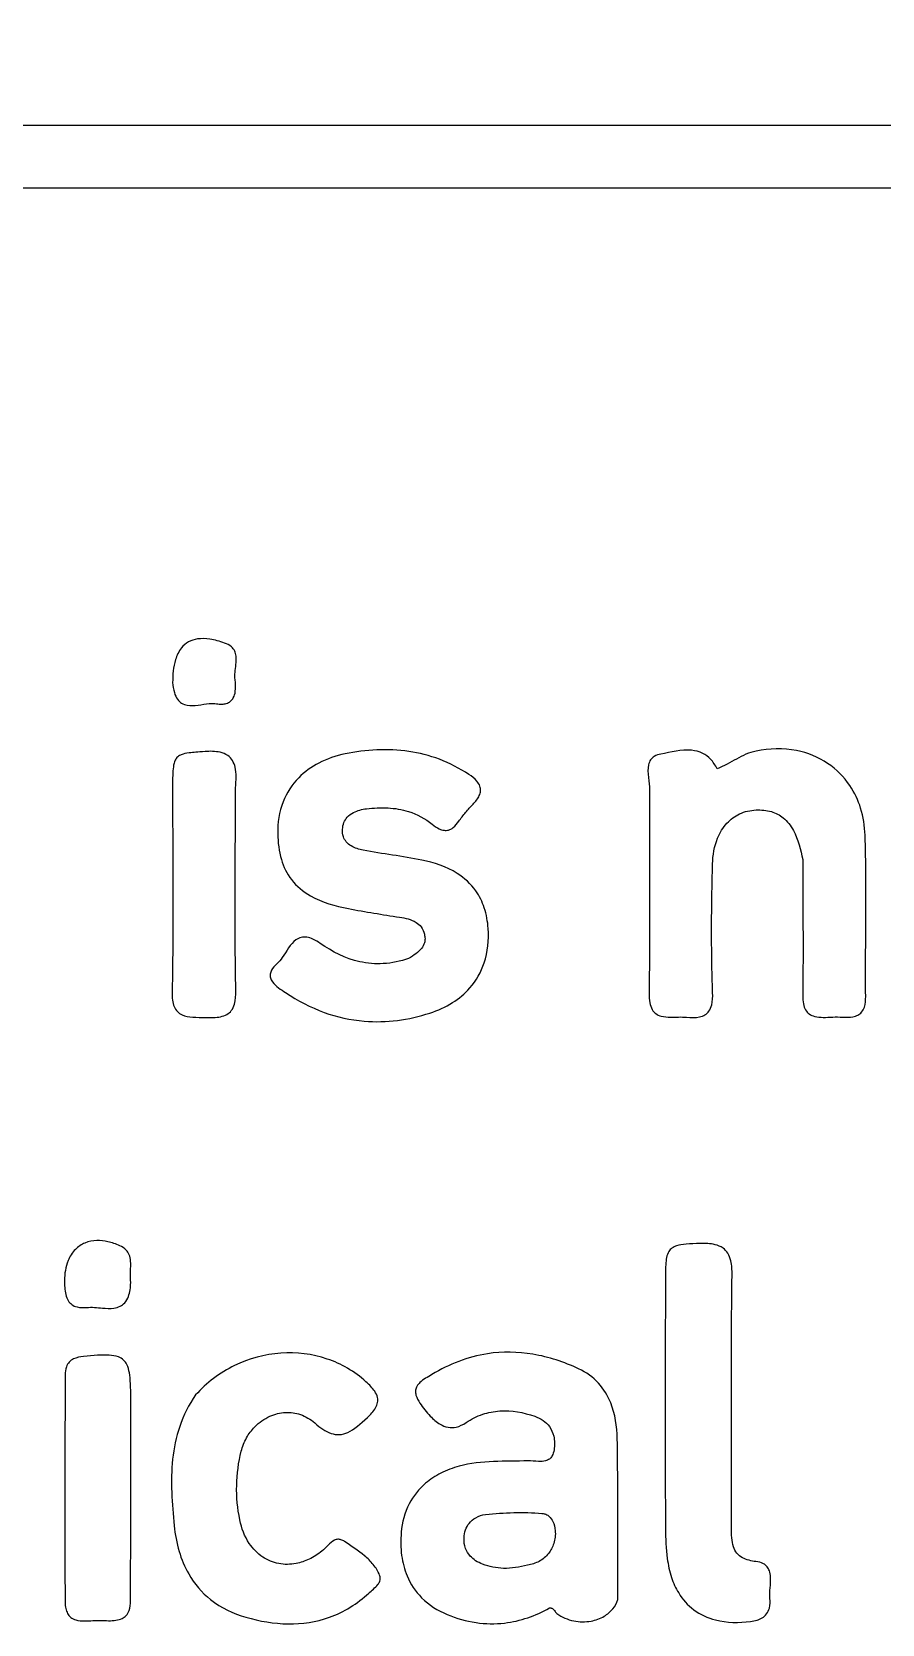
# Model space of a CAD drawing. Header units: millimetres. Extents: x 2.6 to 86.5, y 0.9 to 53.3.
# Drawn here: x 15.47 to 18.87, y 37.58 to 43.96 of the extents above; entities that cross this region are included whole.
import ezdxf

# ---------------------------------------------------------------- set-up
doc = ezdxf.new("R2010")
doc.units = ezdxf.units.MM
doc.layers.get('0').update_dxf_attribs({"linetype": 'CONTINUOUS'})

msp = doc.modelspace()

# ---------------------------------------------------------------- linework, layer by layer
msp.add_lwpolyline([(4.72, 43.3378), (25.0258, 43.3378, 7.872983), (25.0258, 43.5878), (4.72, 43.5878, 1)], format="xyb", close=True)
for points, knots in [([(16.238, 41.5117), (16.219, 41.5185), (16.1989, 41.5241), (16.1628, 41.5296), (16.146, 41.5304), (16.1171, 41.5262), (16.1049, 41.5225), (16.0824, 41.5102), (16.0728, 41.5019), (16.0539, 41.4782), (16.0464, 41.4619), (16.0324, 41.4162), (16.0297, 41.3833), (16.0296, 41.3531)], [-0.0328991, -0.0328991, -0.0328991, -0.0328991, -0.02687939, -0.02687939, -0.02197642, -0.02197642, -0.01814796, -0.01814796, -0.01430107, -0.01430107, -0.00905943, -0.00905943, 0, 0, 0, 0]), ([(16.2802, 41.3647), (16.2775, 41.3835), (16.2815, 41.4048), (16.2848, 41.4364), (16.2856, 41.4484), (16.2833, 41.4664), (16.2815, 41.4732), (16.2752, 41.4861), (16.2708, 41.4917), (16.2575, 41.5034), (16.2478, 41.5082), (16.238, 41.5117)], [-0.01714832, -0.01714832, -0.01714832, -0.01714832, -0.01073694, -0.01073694, -0.00741115, -0.00741115, -0.00530721, -0.00530721, -0.00313138, -0.00313138, 0, 0, 0, 0]), ([(16.0296, 41.3531), (16.0307, 41.3397), (16.0328, 41.3257), (16.0396, 41.3034), (16.0437, 41.294), (16.054, 41.2798), (16.0593, 41.2746), (16.0727, 41.2664), (16.0803, 41.2638), (16.1152, 41.2578), (16.1474, 41.2663), (16.1859, 41.2696), (16.1964, 41.2699), (16.2061, 41.2683)], [-0.0244152, -0.0244152, -0.0244152, -0.0244152, -0.02006295, -0.02006295, -0.01685844, -0.01685844, -0.01439273, -0.01439273, -0.01177698, -0.01177698, -0.00294334, -0.00294334, 0, 0, 0, 0]), ([(16.2061, 41.2683), (16.2131, 41.2671), (16.2204, 41.2664), (16.2333, 41.2668), (16.2392, 41.2676), (16.2507, 41.2711), (16.2562, 41.2738), (16.2659, 41.2817), (16.2699, 41.2866), (16.2772, 41.2999), (16.2797, 41.3087), (16.2833, 41.3327), (16.2824, 41.3494), (16.2802, 41.3647)], [-0.01496733, -0.01496733, -0.01496733, -0.01496733, -0.01282717, -0.01282717, -0.01106879, -0.01106879, -0.00921491, -0.00921491, -0.00729846, -0.00729846, -0.0046428, -0.0046428, 0, 0, 0, 0]), ([(16.1602, 41.0767), (16.1284, 41.0745), (16.1131, 41.0735), (16.084, 41.0696), (16.0733, 41.0674), (16.0592, 41.0617), (16.0543, 41.059), (16.0457, 41.0515), (16.0424, 41.047), (16.0361, 41.0343), (16.0339, 41.0252), (16.0298, 40.9955), (16.0295, 40.9686), (16.0294, 40.9383)], [-0.03516092, -0.03516092, -0.03516092, -0.03516092, -0.02662823, -0.02662823, -0.02091241, -0.02091241, -0.01754431, -0.01754431, -0.01411583, -0.01411583, -0.00909694, -0.00909694, 0, 0, 0, 0]), ([(16.2816, 40.9309), (16.2852, 40.9613), (16.286, 40.9898), (16.2781, 41.023), (16.2746, 41.0324), (16.2644, 41.0485), (16.2583, 41.055), (16.2414, 41.0668), (16.2307, 41.0709), (16.2007, 41.0779), (16.1794, 41.0781), (16.1602, 41.0767)], [-0.02201781, -0.02201781, -0.02201781, -0.02201781, -0.01483699, -0.01483699, -0.01187392, -0.01187392, -0.00916983, -0.00916983, -0.00577184, -0.00577184, 0, 0, 0, 0]), ([(16.7212, 41.0671), (16.6846, 41.0596), (16.6489, 41.0478), (16.586, 41.0151), (16.5587, 40.9955), (16.5082, 40.9438), (16.4873, 40.9114), (16.4569, 40.8344), (16.4502, 40.7907), (16.451, 40.7465)], [-0.04619763, -0.04619763, -0.04619763, -0.04619763, -0.03499869, -0.03499869, -0.02489563, -0.02489563, -0.01325062, -0.01325062, 0, 0, 0, 0]), ([(17.2176, 40.9847), (17.1804, 41.0092), (17.1411, 41.0296), (17.0597, 41.0605), (17.0187, 41.071), (16.8915, 41.0898), (16.8054, 41.0843), (16.7212, 41.0671)], [-0.0519198, -0.0519198, -0.0519198, -0.0519198, -0.03856395, -0.03856395, -0.02580144, -0.02580144, 0, 0, 0, 0]), ([(17.9877, 41.0665), (17.9781, 41.0648), (17.9686, 41.0618), (17.9548, 41.053), (17.9501, 41.0486), (17.9423, 41.0374), (17.9396, 41.0308), (17.9344, 41.0081), (17.9357, 40.9899), (17.9397, 40.9548), (17.9424, 40.9377), (17.9422, 40.923)], [-0.01564364, -0.01564364, -0.01564364, -0.01564364, -0.01288692, -0.01288692, -0.01102204, -0.01102204, -0.00899646, -0.00899646, -0.00441898, -0.00441898, 0, 0, 0, 0]), ([(18.2127, 41.0077), (18.2057, 41.0216), (18.1971, 41.0349), (18.1774, 41.0557), (18.1671, 41.0634), (18.1411, 41.0764), (18.1259, 41.0802), (18.0701, 41.085), (18.0265, 41.0736), (17.9877, 41.0665)], [-0.02503622, -0.02503622, -0.02503622, -0.02503622, -0.02042019, -0.02042019, -0.01655224, -0.01655224, -0.0118321, -0.0118321, 0, 0, 0, 0]), ([(18.3689, 41.0783), (18.3407, 41.0726), (18.316, 41.0606), (18.2659, 41.0334), (18.2402, 41.0182), (18.2127, 41.0077)], [-0.01811378, -0.01811378, -0.01811378, -0.01811378, -0.00883562, -0.00883562, 0, 0, 0, 0]), ([(18.8064, 40.7409), (18.8051, 40.7776), (18.7994, 40.814), (18.7785, 40.8812), (18.7643, 40.9117), (18.7218, 40.9753), (18.6917, 41.0055), (18.6185, 41.0545), (18.5762, 41.0714), (18.4779, 41.0908), (18.4227, 41.0893), (18.3689, 41.0783)], [-0.06426038, -0.06426038, -0.06426038, -0.06426038, -0.05322009, -0.05322009, -0.04306093, -0.04306093, -0.03018074, -0.03018074, -0.01648166, -0.01648166, 0, 0, 0, 0]), ([(16.0294, 40.9383), (16.0293, 40.8008), (16.0304, 40.6632), (16.031, 40.3881), (16.0306, 40.2506), (16.0276, 40.1131)], [-0.08253111, -0.08253111, -0.08253111, -0.08253111, -0.04126017, -0.04126017, 0, 0, 0, 0]), ([(17.2344, 40.8656), (17.2441, 40.8755), (17.2538, 40.8875), (17.2621, 40.9063), (17.2639, 40.9126), (17.2647, 40.9253), (17.2639, 40.9313), (17.2593, 40.9447), (17.2548, 40.9515), (17.2408, 40.968), (17.2289, 40.9772), (17.2176, 40.9847)], [-0.01434715, -0.01434715, -0.01434715, -0.01434715, -0.0102037, -0.0102037, -0.00826463, -0.00826463, -0.00643478, -0.00643478, -0.00405951, -0.00405951, 0, 0, 0, 0]), ([(16.2832, 40.1158), (16.2804, 40.2505), (16.28, 40.3853), (16.2806, 40.6551), (16.2816, 40.7921), (16.2816, 40.9309)], [-0.08298911, -0.08298911, -0.08298911, -0.08298911, -0.04165754, -0.04165754, 0, 0, 0, 0]), ([(17.9422, 40.923), (17.9407, 40.7871), (17.9413, 40.6512), (17.9419, 40.3795), (17.9421, 40.2436), (17.94, 40.1077)], [-0.08154764, -0.08154764, -0.08154764, -0.08154764, -0.04076206, -0.04076206, 0, 0, 0, 0]), ([(16.7109, 40.7644), (16.7115, 40.7738), (16.7133, 40.783), (16.7198, 40.7994), (16.7241, 40.8065), (16.7367, 40.8211), (16.7456, 40.8275), (16.7713, 40.8407), (16.7898, 40.8449), (16.8075, 40.8471)], [-0.01396543, -0.01396543, -0.01396543, -0.01396543, -0.01115753, -0.01115753, -0.00866151, -0.00866151, -0.00536759, -0.00536759, 0, 0, 0, 0]), ([(16.8075, 40.8471), (16.8359, 40.8505), (16.8648, 40.852), (16.9211, 40.849), (16.9485, 40.8446), (17.0105, 40.8254), (17.0423, 40.8083), (17.0709, 40.7849)], [-0.0280165, -0.0280165, -0.0280165, -0.0280165, -0.01943247, -0.01943247, -0.01108987, -0.01108987, 0, 0, 0, 0]), ([(17.1772, 40.7969), (17.1858, 40.809), (17.195, 40.8209), (17.2141, 40.8438), (17.2241, 40.8549), (17.2344, 40.8656)], [-0.00894422, -0.00894422, -0.00894422, -0.00894422, -0.004472656, -0.004472656, 0, 0, 0, 0]), ([(18.1946, 40.6257), (18.1955, 40.6609), (18.2014, 40.6963), (18.2237, 40.7509), (18.2362, 40.7716), (18.267, 40.8048), (18.284, 40.8174), (18.324, 40.8362), (18.3463, 40.8413), (18.3693, 40.8423)], [-0.03098275, -0.03098275, -0.03098275, -0.03098275, -0.02048927, -0.02048927, -0.01329194, -0.01329194, -0.00689782, -0.00689782, 0, 0, 0, 0]), ([(18.3693, 40.8423), (18.3899, 40.8432), (18.4107, 40.8415), (18.4479, 40.8304), (18.4636, 40.8222), (18.4948, 40.7969), (18.5081, 40.7793), (18.5381, 40.7249), (18.5492, 40.6822), (18.556, 40.643)], [-0.02999904, -0.02999904, -0.02999904, -0.02999904, -0.02386283, -0.02386283, -0.01846528, -0.01846528, -0.011935, -0.011935, 0, 0, 0, 0]), ([(16.451, 40.7465), (16.4516, 40.712), (16.4557, 40.6768), (16.4744, 40.6143), (16.4875, 40.5871), (16.5271, 40.536), (16.5529, 40.515), (16.6283, 40.4718), (16.6827, 40.4563), (16.7344, 40.4466)], [-0.04525579, -0.04525579, -0.04525579, -0.04525579, -0.0349646, -0.0349646, -0.02583636, -0.02583636, -0.01578113, -0.01578113, 0, 0, 0, 0]), ([(16.7937, 40.6811), (16.7774, 40.6843), (16.7604, 40.6895), (16.7385, 40.7024), (16.7316, 40.7079), (16.7207, 40.7207), (16.7168, 40.7276), (16.7111, 40.7446), (16.7102, 40.7545), (16.7109, 40.7644)], [-0.01302397, -0.01302397, -0.01302397, -0.01302397, -0.00802318, -0.00802318, -0.00538794, -0.00538794, -0.00298244, -0.00298244, 0, 0, 0, 0]), ([(17.0709, 40.7849), (17.0793, 40.7781), (17.0887, 40.7713), (17.1048, 40.7637), (17.1115, 40.7614), (17.1243, 40.76), (17.13, 40.7603), (17.1425, 40.7638), (17.1486, 40.7673), (17.163, 40.7784), (17.1708, 40.7878), (17.1772, 40.7969)], [-0.01245794, -0.01245794, -0.01245794, -0.01245794, -0.00923833, -0.00923833, -0.00717185, -0.00717185, -0.00542421, -0.00542421, -0.00333887, -0.00333887, 0, 0, 0, 0]), ([(17.0285, 40.6413), (16.9896, 40.6492), (16.9501, 40.6553), (16.8717, 40.6674), (16.8327, 40.6734), (16.7937, 40.6811)], [-0.02368763, -0.02368763, -0.02368763, -0.02368763, -0.01190404, -0.01190404, 0, 0, 0, 0]), ([(18.8088, 40.0947), (18.8076, 40.2024), (18.8088, 40.3102), (18.8101, 40.5255), (18.8101, 40.6333), (18.8064, 40.7409)], [-0.06464408, -0.06464408, -0.06464408, -0.06464408, -0.03230402, -0.03230402, 0, 0, 0, 0]), ([(17.295, 40.3666), (17.293, 40.3947), (17.2882, 40.4227), (17.2714, 40.4741), (17.2602, 40.4972), (17.2253, 40.5467), (17.2, 40.5696), (17.1279, 40.6151), (17.078, 40.6314), (17.0285, 40.6413)], [-0.04172434, -0.04172434, -0.04172434, -0.04172434, -0.03328302, -0.03328302, -0.02553012, -0.02553012, -0.01514989, -0.01514989, 0, 0, 0, 0]), ([(18.1951, 40.1088), (18.1919, 40.1949), (18.1907, 40.2811), (18.1909, 40.4534), (18.1924, 40.5396), (18.1946, 40.6257)], [-0.05169485, -0.05169485, -0.05169485, -0.05169485, -0.02585126, -0.02585126, 0, 0, 0, 0]), ([(18.556, 40.643), (18.5562, 40.5493), (18.557, 40.4575), (18.5576, 40.2773), (18.5576, 40.1873), (18.5562, 40.0974)], [-0.05423584, -0.05423584, -0.05423584, -0.05423584, -0.02697559, -0.02697559, 0, 0, 0, 0]), ([(16.7344, 40.4466), (16.7685, 40.4402), (16.8027, 40.4342), (16.8712, 40.4229), (16.9055, 40.4176), (16.9399, 40.4123)], [-0.02082931, -0.02082931, -0.02082931, -0.02082931, -0.01041512, -0.01041512, 0, 0, 0, 0]), ([(16.9399, 40.4123), (16.9513, 40.4106), (16.9631, 40.4084), (16.9854, 40.4021), (16.9964, 40.3978), (17.0138, 40.3866), (17.0204, 40.3805), (17.0324, 40.3644), (17.0366, 40.3546), (17.0393, 40.344)], [-0.01295334, -0.01295334, -0.01295334, -0.01295334, -0.00945929, -0.00945929, -0.00600067, -0.00600067, -0.00325626, -0.00325626, 0, 0, 0, 0]), ([(17.0614, 40.0279), (17.0932, 40.0381), (17.1239, 40.0517), (17.178, 40.086), (17.2015, 40.1056), (17.2475, 40.1582), (17.2667, 40.192), (17.2938, 40.2734), (17.2983, 40.32), (17.295, 40.3666)], [-0.04505366, -0.04505366, -0.04505366, -0.04505366, -0.03501735, -0.03501735, -0.02580244, -0.02580244, -0.01400943, -0.01400943, 0, 0, 0, 0]), ([(16.6214, 40.3074), (16.6123, 40.3138), (16.6025, 40.3198), (16.5846, 40.3279), (16.5762, 40.3307), (16.5602, 40.333), (16.5526, 40.3329), (16.5375, 40.3293), (16.5306, 40.326), (16.5018, 40.3054), (16.4864, 40.2752), (16.463, 40.2415), (16.4557, 40.232), (16.4474, 40.2247)], [-0.02450696, -0.02450696, -0.02450696, -0.02450696, -0.02075002, -0.02075002, -0.01785297, -0.01785297, -0.01525894, -0.01525894, -0.01261109, -0.01261109, -0.00331033, -0.00331033, 0, 0, 0, 0]), ([(16.9759, 40.2465), (16.943, 40.2353), (16.9091, 40.228), (16.8424, 40.2241), (16.811, 40.2267), (16.7222, 40.2466), (16.6696, 40.2736), (16.6214, 40.3074)], [-0.03765102, -0.03765102, -0.03765102, -0.03765102, -0.02722519, -0.02722519, -0.01765554, -0.01765554, 0, 0, 0, 0]), ([(17.0393, 40.344), (17.0407, 40.338), (17.0416, 40.3319), (17.0416, 40.3202), (17.0409, 40.3149), (17.0371, 40.3013), (17.0329, 40.2938), (17.0155, 40.2716), (16.9967, 40.2589), (16.9759, 40.2465)], [-0.01479175, -0.01479175, -0.01479175, -0.01479175, -0.01250457, -0.01250457, -0.01046903, -0.01046903, -0.00726739, -0.00726739, 0, 0, 0, 0]), ([(16.4474, 40.2247), (16.4392, 40.2175), (16.4311, 40.2089), (16.4235, 40.1944), (16.4216, 40.1893), (16.4203, 40.1789), (16.4206, 40.174), (16.4236, 40.1632), (16.4266, 40.1577), (16.4426, 40.1358), (16.4647, 40.1218), (16.4828, 40.1096)], [-0.01517188, -0.01517188, -0.01517188, -0.01517188, -0.01176511, -0.01176511, -0.01005971, -0.01005971, -0.00849394, -0.00849394, -0.00655818, -0.00655818, 0, 0, 0, 0]), ([(16.0276, 40.1131), (16.0273, 40.1019), (16.0277, 40.0902), (16.0306, 40.0705), (16.0327, 40.0618), (16.0391, 40.0464), (16.0432, 40.0396), (16.0542, 40.028), (16.0606, 40.0237), (16.0927, 40.0095), (16.1261, 40.0113), (16.1619, 40.01)], [-0.02502588, -0.02502588, -0.02502588, -0.02502588, -0.02056277, -0.02056277, -0.01709644, -0.01709644, -0.01391613, -0.01391613, -0.01074922, -0.01074922, 0, 0, 0, 0]), ([(16.1619, 40.01), (16.1834, 40.0092), (16.2042, 40.0095), (16.2307, 40.0151), (16.2395, 40.018), (16.2542, 40.0264), (16.26, 40.0314), (16.271, 40.0454), (16.2751, 40.0545), (16.2825, 40.0803), (16.2835, 40.099), (16.2832, 40.1158)], [-0.01832865, -0.01832865, -0.01832865, -0.01832865, -0.01299862, -0.01299862, -0.01029815, -0.01029815, -0.00796994, -0.00796994, -0.00504109, -0.00504109, 0, 0, 0, 0]), ([(16.4828, 40.1096), (16.5311, 40.0774), (16.5824, 40.0505), (16.6889, 40.0118), (16.7425, 39.9998), (16.8873, 39.9878), (16.9756, 40.0004), (17.0614, 40.0279)], [-0.06101227, -0.06101227, -0.06101227, -0.06101227, -0.04360811, -0.04360811, -0.0270114, -0.0270114, 0, 0, 0, 0]), ([(17.94, 40.1077), (17.9398, 40.0949), (17.9404, 40.0814), (17.9448, 40.0595), (17.9478, 40.0502), (17.9563, 40.0356), (17.9611, 40.0301), (17.9733, 40.0208), (17.9806, 40.0176), (18.0003, 40.0121), (18.0138, 40.0114), (18.047, 40.0112), (18.0694, 40.0131), (18.0901, 40.0111)], [-0.02073552, -0.02073552, -0.02073552, -0.02073552, -0.01702643, -0.01702643, -0.01428368, -0.01428368, -0.01214409, -0.01214409, -0.00984279, -0.00984279, -0.00624869, -0.00624869, 0, 0, 0, 0]), ([(18.0901, 40.0111), (18.1066, 40.0095), (18.1259, 40.0089), (18.1502, 40.0141), (18.1576, 40.0167), (18.1705, 40.0245), (18.1757, 40.0293), (18.1854, 40.0426), (18.1889, 40.0513), (18.1951, 40.0756), (18.1957, 40.0932), (18.1951, 40.1088)], [-0.01693351, -0.01693351, -0.01693351, -0.01693351, -0.01190411, -0.01190411, -0.00958821, -0.00958821, -0.00744082, -0.00744082, -0.00470272, -0.00470272, 0, 0, 0, 0]), ([(18.5562, 40.0974), (18.556, 40.0865), (18.5566, 40.0752), (18.5606, 40.0561), (18.5635, 40.0477), (18.5717, 40.034), (18.5765, 40.0288), (18.589, 40.0197), (18.5965, 40.0165), (18.6253, 40.0089), (18.6508, 40.0105), (18.6765, 40.0118)], [-0.02018636, -0.02018636, -0.02018636, -0.02018636, -0.01630728, -0.01630728, -0.01320642, -0.01320642, -0.01062633, -0.01062633, -0.00769898, -0.00769898, 0, 0, 0, 0]), ([(18.6765, 40.0118), (18.6895, 40.0125), (18.7028, 40.0118), (18.7305, 40.011), (18.7444, 40.0109), (18.7641, 40.0144), (18.7711, 40.0165), (18.7831, 40.0228), (18.788, 40.0266), (18.7972, 40.0374), (18.8008, 40.0445), (18.8078, 40.0654), (18.8089, 40.0808), (18.8088, 40.0947)], [-0.0181384, -0.0181384, -0.0181384, -0.0181384, -0.01439167, -0.01439167, -0.0105819, -0.0105819, -0.00842659, -0.00842659, -0.00655513, -0.00655513, -0.00419303, -0.00419303, 0, 0, 0, 0]), ([(15.8178, 39.0946), (15.8024, 39.1015), (15.7863, 39.1072), (15.7554, 39.1141), (15.7406, 39.1158), (15.7095, 39.1149), (15.6933, 39.1119), (15.6636, 39.0996), (15.6507, 39.091), (15.6268, 39.067), (15.6172, 39.0516), (15.6002, 39.01), (15.5961, 38.9825), (15.5959, 38.9555)], [-0.03281515, -0.03281515, -0.03281515, -0.03281515, -0.0277306, -0.0277306, -0.02327798, -0.02327798, -0.01832144, -0.01832144, -0.013572, -0.013572, -0.00810575, -0.00810575, 0, 0, 0, 0]), ([(15.8615, 38.9462), (15.8575, 38.9759), (15.8634, 39.0066), (15.8605, 39.0418), (15.8589, 39.0503), (15.8528, 39.0654), (15.8487, 39.0718), (15.8362, 39.0849), (15.8273, 39.0904), (15.8178, 39.0946)], [-0.01596608, -0.01596608, -0.01596608, -0.01596608, -0.00797184, -0.00797184, -0.00541036, -0.00541036, -0.00310058, -0.00310058, 0, 0, 0, 0]), ([(18.1458, 39.1036), (18.1017, 39.1023), (18.0714, 39.1007), (18.0439, 39.0921), (18.0375, 39.0893), (18.0267, 39.0815), (18.0226, 39.077), (18.0148, 39.0642), (18.0122, 39.0557), (18.0069, 39.0304), (18.006, 39.0083), (18.0059, 38.9816)], [-0.0280537, -0.0280537, -0.0280537, -0.0280537, -0.01799935, -0.01799935, -0.01483393, -0.01483393, -0.01194601, -0.01194601, -0.00801697, -0.00801697, 0, 0, 0, 0]), ([(18.2728, 38.9783), (18.2731, 38.9963), (18.2721, 39.0161), (18.2655, 39.0445), (18.2617, 39.0551), (18.2507, 39.0727), (18.2444, 39.0795), (18.227, 39.0918), (18.2161, 39.0961), (18.1861, 39.1035), (18.1647, 39.1042), (18.1458, 39.1036)], [-0.02052109, -0.02052109, -0.02052109, -0.02052109, -0.01516872, -0.01516872, -0.0119182, -0.0119182, -0.00910227, -0.00910227, -0.0056757, -0.0056757, 0, 0, 0, 0]), ([(15.5959, 38.9555), (15.5958, 38.9377), (15.5966, 38.9168), (15.6032, 38.8904), (15.6064, 38.8819), (15.6148, 38.8685), (15.6194, 38.8633), (15.6313, 38.8542), (15.6386, 38.851), (15.6588, 38.8458), (15.6724, 38.8458), (15.6851, 38.8471)], [-0.01647155, -0.01647155, -0.01647155, -0.01647155, -0.01097652, -0.01097652, -0.0083245, -0.0083245, -0.00623522, -0.00623522, -0.00384277, -0.00384277, 0, 0, 0, 0]), ([(18.0059, 38.9816), (18.0052, 38.8338), (18.005, 38.6859), (18.0051, 38.3899), (18.0053, 38.2398), (18.0052, 38.0878)], [-0.09086967, -0.09086967, -0.09086967, -0.09086967, -0.04559557, -0.04559557, 0, 0, 0, 0]), ([(18.2709, 37.9654), (18.2714, 38.1342), (18.2707, 38.303), (18.2702, 38.6407), (18.2704, 38.8095), (18.2728, 38.9783)], [-0.101297, -0.101297, -0.101297, -0.101297, -0.0506451, -0.0506451, 0, 0, 0, 0]), ([(15.6851, 38.8471), (15.7044, 38.8491), (15.7266, 38.8464), (15.7628, 38.8435), (15.7795, 38.8426), (15.8029, 38.8458), (15.8113, 38.8479), (15.826, 38.8551), (15.8321, 38.8596), (15.8442, 38.8727), (15.849, 38.8816), (15.8587, 38.9082), (15.861, 38.9281), (15.8615, 38.9462)], [-0.02462721, -0.02462721, -0.02462721, -0.02462721, -0.01774152, -0.01774152, -0.01328457, -0.01328457, -0.01072983, -0.01072983, -0.0084199, -0.0084199, -0.00542634, -0.00542634, 0, 0, 0, 0]), ([(15.6718, 38.6506), (15.6586, 38.6493), (15.6443, 38.6465), (15.6259, 38.6374), (15.6201, 38.6334), (15.6101, 38.6227), (15.6064, 38.6165), (15.6, 38.5993), (15.5987, 38.5879), (15.5987, 38.5771)], [-0.01162485, -0.01162485, -0.01162485, -0.01162485, -0.00761067, -0.00761067, -0.00548269, -0.00548269, -0.00326043, -0.00326043, 0, 0, 0, 0]), ([(15.8619, 38.4836), (15.8618, 38.5257), (15.8607, 38.5595), (15.8543, 38.5962), (15.8513, 38.6081), (15.8429, 38.6251), (15.8387, 38.6312), (15.8273, 38.6419), (15.8205, 38.6459), (15.8009, 38.6533), (15.787, 38.6551), (15.7474, 38.6573), (15.7111, 38.6544), (15.6718, 38.6506)], [-0.04007164, -0.04007164, -0.04007164, -0.04007164, -0.02882541, -0.02882541, -0.02394285, -0.02394285, -0.02075631, -0.02075631, -0.01730286, -0.01730286, -0.01184667, -0.01184667, 0, 0, 0, 0]), ([(16.8047, 38.5495), (16.782, 38.57), (16.7574, 38.588), (16.705, 38.6185), (16.6777, 38.6308), (16.5896, 38.6607), (16.5263, 38.6683), (16.399, 38.6595), (16.3358, 38.6424), (16.2186, 38.5851), (16.166, 38.5452), (16.1219, 38.4963)], [-0.07643234, -0.07643234, -0.07643234, -0.07643234, -0.06722953, -0.06722953, -0.0581993, -0.0581993, -0.03922587, -0.03922587, -0.01975409, -0.01975409, 0, 0, 0, 0]), ([(17.6575, 38.6012), (17.5992, 38.6283), (17.5379, 38.6488), (17.4138, 38.6698), (17.3529, 38.6709), (17.2124, 38.6493), (17.1381, 38.6201), (17.0692, 38.5781)], [-0.06196435, -0.06196435, -0.06196435, -0.06196435, -0.04266082, -0.04266082, -0.0241969, -0.0241969, 0, 0, 0, 0]), ([(15.5987, 38.5771), (15.5983, 38.4251), (15.5974, 38.2731), (15.5967, 37.9691), (15.5969, 37.8171), (15.5987, 37.6651)], [-0.09119772, -0.09119772, -0.09119772, -0.09119772, -0.04559722, -0.04559722, 0, 0, 0, 0]), ([(17.0692, 38.5781), (17.053, 38.5682), (17.0345, 38.5585), (17.0165, 38.5415), (17.0122, 38.5364), (17.0064, 38.5259), (17.0047, 38.5207), (17.003, 38.5086), (17.0037, 38.5019), (17.0084, 38.4841), (17.0146, 38.4731), (17.0212, 38.4636)], [-0.01451447, -0.01451447, -0.01451447, -0.01451447, -0.00908674, -0.00908674, -0.00713739, -0.00713739, -0.00549103, -0.00549103, -0.00347593, -0.00347593, 0, 0, 0, 0]), ([(17.8126, 38.3208), (17.8118, 38.3696), (17.8046, 38.4196), (17.7746, 38.4937), (17.7588, 38.52), (17.7152, 38.5678), (17.6881, 38.587), (17.6575, 38.6012)], [-0.03407988, -0.03407988, -0.03407988, -0.03407988, -0.01941535, -0.01941535, -0.01011471, -0.01011471, 0, 0, 0, 0]), ([(16.811, 38.4061), (16.8229, 38.4169), (16.8356, 38.4301), (16.8474, 38.451), (16.8504, 38.4582), (16.8529, 38.4728), (16.8527, 38.4796), (16.8491, 38.4953), (16.845, 38.5034), (16.8315, 38.5238), (16.8191, 38.5366), (16.8047, 38.5495)], [-0.02072519, -0.02072519, -0.02072519, -0.02072519, -0.01464526, -0.01464526, -0.01176424, -0.01176424, -0.00914354, -0.00914354, -0.00579905, -0.00579905, 0, 0, 0, 0]), ([(15.8617, 37.9284), (15.8617, 38.0238), (15.8619, 38.1177), (15.8621, 38.3007), (15.8621, 38.3922), (15.8619, 38.4836)], [-0.055134, -0.055134, -0.055134, -0.055134, -0.02741033, -0.02741033, 0, 0, 0, 0]), ([(16.1219, 38.4963), (16.0948, 38.4569), (16.0734, 38.4148), (16.0433, 38.3269), (16.0344, 38.2833), (16.0202, 38.1502), (16.0273, 38.0598), (16.0359, 37.9719)], [-0.05421316, -0.05421316, -0.05421316, -0.05421316, -0.03991479, -0.03991479, -0.02649783, -0.02649783, 0, 0, 0, 0]), ([(17.0212, 38.4636), (17.0335, 38.4456), (17.0476, 38.4271), (17.0744, 38.399), (17.0878, 38.3871), (17.1124, 38.3729), (17.1228, 38.3686), (17.1448, 38.3647), (17.1555, 38.365), (17.1805, 38.3705), (17.194, 38.3772), (17.2062, 38.3854)], [-0.02273876, -0.02273876, -0.02273876, -0.02273876, -0.01615478, -0.01615478, -0.01106525, -0.01106525, -0.00767001, -0.00767001, -0.00439425, -0.00439425, 0, 0, 0, 0]), ([(16.3047, 38.2707), (16.3094, 38.2895), (16.3165, 38.3076), (16.335, 38.3405), (16.3461, 38.3553), (16.3766, 38.3862), (16.3972, 38.4008), (16.4399, 38.4196), (16.4611, 38.4249), (16.5029, 38.427), (16.523, 38.4242), (16.5633, 38.4104), (16.5824, 38.3989), (16.5992, 38.384)], [-0.038164, -0.038164, -0.038164, -0.038164, -0.0323578, -0.0323578, -0.02683126, -0.02683126, -0.01933664, -0.01933664, -0.0128143, -0.0128143, -0.00673098, -0.00673098, 0, 0, 0, 0]), ([(16.5992, 38.384), (16.6212, 38.3645), (16.643, 38.3497), (16.6756, 38.3386), (16.6867, 38.3367), (16.7101, 38.3378), (16.7214, 38.341), (16.7579, 38.3579), (16.7822, 38.3801), (16.811, 38.4061)], [-0.03073282, -0.03073282, -0.03073282, -0.03073282, -0.02125701, -0.02125701, -0.01655823, -0.01655823, -0.01162971, -0.01162971, 0, 0, 0, 0]), ([(17.2062, 38.3854), (17.227, 38.3993), (17.2492, 38.4105), (17.2952, 38.4261), (17.318, 38.4306), (17.3892, 38.4354), (17.4366, 38.4263), (17.4818, 38.4108)], [-0.02887986, -0.02887986, -0.02887986, -0.02887986, -0.0213729, -0.0213729, -0.01433535, -0.01433535, 0, 0, 0, 0]), ([(17.4818, 38.4108), (17.4938, 38.4066), (17.5053, 38.401), (17.5252, 38.3869), (17.5334, 38.3789), (17.5486, 38.3581), (17.5543, 38.3453), (17.5618, 38.3135), (17.5618, 38.2947), (17.559, 38.2764)], [-0.0171409, -0.0171409, -0.0171409, -0.0171409, -0.01330862, -0.01330862, -0.00982628, -0.00982628, -0.00556896, -0.00556896, 0, 0, 0, 0]), ([(17.8143, 37.6755), (17.8142, 37.786), (17.8147, 37.8945), (17.8148, 38.1078), (17.8144, 38.2143), (17.8126, 38.3208)], [-0.06417599, -0.06417599, -0.06417599, -0.06417599, -0.03193673, -0.03193673, 0, 0, 0, 0]), ([(16.299, 37.9952), (16.2899, 38.041), (16.2855, 38.0872), (16.2874, 38.1801), (16.2936, 38.2257), (16.3047, 38.2707)], [-0.02789707, -0.02789707, -0.02789707, -0.02789707, -0.01389987, -0.01389987, 0, 0, 0, 0]), ([(17.559, 38.2764), (17.5577, 38.2677), (17.5553, 38.2588), (17.5481, 38.2465), (17.5446, 38.2424), (17.5358, 38.2357), (17.5308, 38.2333), (17.5162, 38.2293), (17.5059, 38.2291), (17.4822, 38.2301), (17.4678, 38.2322), (17.4548, 38.2319)], [-0.01171948, -0.01171948, -0.01171948, -0.01171948, -0.0093725, -0.0093725, -0.00792872, -0.00792872, -0.00642195, -0.00642195, -0.00389337, -0.00389337, 0, 0, 0, 0]), ([(17.1784, 38.2103), (17.153, 38.2034), (17.1282, 38.1942), (17.083, 38.1712), (17.0625, 38.1578), (17.0167, 38.1188), (16.9945, 38.0911), (16.9597, 38.0239), (16.9495, 37.9853), (16.9462, 37.9455)], [-0.03799001, -0.03799001, -0.03799001, -0.03799001, -0.03008372, -0.03008372, -0.02275319, -0.02275319, -0.01200361, -0.01200361, 0, 0, 0, 0]), ([(17.4548, 38.2319), (17.4085, 38.2307), (17.3621, 38.2314), (17.2691, 38.2274), (17.2235, 38.2225), (17.1784, 38.2103)], [-0.02783071, -0.02783071, -0.02783071, -0.02783071, -0.01401121, -0.01401121, 0, 0, 0, 0]), ([(18.0052, 38.0878), (18.0063, 38.0436), (18.0057, 38.0007), (18.0065, 37.9204), (18.0079, 37.8799), (18.0132, 37.8402)], [-0.02444747, -0.02444747, -0.02444747, -0.02444747, -0.01201629, -0.01201629, 0, 0, 0, 0]), ([(17.1981, 37.9226), (17.1986, 37.9337), (17.2004, 37.9447), (17.2074, 37.9646), (17.2122, 37.9734), (17.2257, 37.9907), (17.2347, 37.9983), (17.2571, 38.0109), (17.2704, 38.0149), (17.2842, 38.0165)], [-0.01406977, -0.01406977, -0.01406977, -0.01406977, -0.01073691, -0.01073691, -0.00772048, -0.00772048, -0.00415084, -0.00415084, 0, 0, 0, 0]), ([(17.2842, 38.0165), (17.3217, 38.0209), (17.3596, 38.0235), (17.4351, 38.0252), (17.473, 38.0242), (17.5107, 38.0214)], [-0.02266873, -0.02266873, -0.02266873, -0.02266873, -0.0113338, -0.0113338, 0, 0, 0, 0]), ([(17.5107, 38.0214), (17.5162, 38.0209), (17.5215, 38.0197), (17.5314, 38.0154), (17.5358, 38.0125), (17.5459, 38.0035), (17.5507, 37.9967), (17.56, 37.9778), (17.5629, 37.9648), (17.5652, 37.9348), (17.563, 37.9172), (17.5532, 37.8863), (17.5463, 37.8726), (17.537, 37.8607)], [-0.01940678, -0.01940678, -0.01940678, -0.01940678, -0.01773244, -0.01773244, -0.01612248, -0.01612248, -0.0136088, -0.0136088, -0.00971847, -0.00971847, -0.00453701, -0.00453701, 0, 0, 0, 0]), ([(16.0359, 37.9719), (16.0393, 37.9371), (16.0456, 37.9025), (16.0649, 37.8375), (16.0775, 37.807), (16.1168, 37.7386), (16.1461, 37.704), (16.2239, 37.6422), (16.272, 37.6194), (16.3235, 37.6047)], [-0.0502177, -0.0502177, -0.0502177, -0.0502177, -0.03973527, -0.03973527, -0.02983734, -0.02983734, -0.01604875, -0.01604875, 0, 0, 0, 0]), ([(16.6283, 37.8699), (16.6123, 37.8573), (16.5951, 37.8463), (16.5601, 37.8297), (16.5427, 37.8238), (16.5016, 37.8158), (16.4782, 37.8155), (16.4322, 37.8243), (16.4107, 37.8332), (16.3696, 37.8604), (16.3515, 37.8792), (16.318, 37.9292), (16.3058, 37.9616), (16.299, 37.9952)], [-0.0439553, -0.0439553, -0.0439553, -0.0439553, -0.03782594, -0.03782594, -0.03228871, -0.03228871, -0.02519519, -0.02519519, -0.01815309, -0.01815309, -0.01028943, -0.01028943, 0, 0, 0, 0]), ([(16.9462, 37.9455), (16.9436, 37.9145), (16.9438, 37.8832), (16.9517, 37.8244), (16.9587, 37.797), (16.9834, 37.7379), (17.0029, 37.7084), (17.0575, 37.6537), (17.0927, 37.6318), (17.131, 37.6159)], [-0.04101485, -0.04101485, -0.04101485, -0.04101485, -0.03169881, -0.03169881, -0.02320897, -0.02320897, -0.01245308, -0.01245308, 0, 0, 0, 0]), ([(18.3688, 37.828), (18.3506, 37.8302), (18.3309, 37.8345), (18.306, 37.848), (18.2985, 37.8538), (18.2857, 37.8691), (18.2812, 37.878), (18.2711, 37.9096), (18.2708, 37.9361), (18.2709, 37.9654)], [-0.02351967, -0.02351967, -0.02351967, -0.02351967, -0.01640746, -0.01640746, -0.01268303, -0.01268303, -0.0087823, -0.0087823, 0, 0, 0, 0]), ([(15.861, 37.6706), (15.861, 37.7124), (15.8611, 37.7545), (15.8613, 37.8381), (15.8615, 37.8827), (15.8617, 37.9284)], [-0.02710666, -0.02710666, -0.02710666, -0.02710666, -0.01371848, -0.01371848, 0, 0, 0, 0]), ([(16.719, 37.9085), (16.7146, 37.9116), (16.7098, 37.9142), (16.7005, 37.9171), (16.6962, 37.9177), (16.687, 37.9172), (16.6825, 37.9159), (16.6689, 37.9095), (16.6606, 37.9018), (16.6443, 37.8852), (16.6368, 37.8766), (16.6283, 37.8699)], [-0.01077385, -0.01077385, -0.01077385, -0.01077385, -0.0091516, -0.0091516, -0.0078159, -0.0078159, -0.0063484, -0.0063484, -0.00325613, -0.00325613, 0, 0, 0, 0]), ([(16.8597, 37.7738), (16.8532, 37.7892), (16.8446, 37.8032), (16.8239, 37.829), (16.8121, 37.8404), (16.7744, 37.8721), (16.7457, 37.8901), (16.719, 37.9085)], [-0.01954091, -0.01954091, -0.01954091, -0.01954091, -0.01458398, -0.01458398, -0.00973114, -0.00973114, 0, 0, 0, 0]), ([(17.2726, 37.8177), (17.2628, 37.8215), (17.2534, 37.826), (17.2365, 37.8369), (17.229, 37.8431), (17.2144, 37.8591), (17.2083, 37.8692), (17.1992, 37.8939), (17.1975, 37.9082), (17.1981, 37.9226)], [-0.01394355, -0.01394355, -0.01394355, -0.01394355, -0.01081831, -0.01081831, -0.00791037, -0.00791037, -0.00432277, -0.00432277, 0, 0, 0, 0]), ([(17.4528, 37.8141), (17.4215, 37.8055), (17.3889, 37.8), (17.3271, 37.8016), (17.2998, 37.8072), (17.2726, 37.8177)], [-0.01858965, -0.01858965, -0.01858965, -0.01858965, -0.00874928, -0.00874928, 0, 0, 0, 0]), ([(17.537, 37.8607), (17.5319, 37.854), (17.5261, 37.8479), (17.5134, 37.8373), (17.5067, 37.8328), (17.485, 37.8212), (17.4691, 37.8166), (17.4528, 37.8141)], [-0.009913158, -0.009913158, -0.009913158, -0.009913158, -0.007381389, -0.007381389, -0.004953732, -0.004953732, 0, 0, 0, 0]), ([(18.0132, 37.8402), (18.0166, 37.8146), (18.022, 37.7892), (18.0374, 37.7428), (18.0468, 37.7217), (18.0747, 37.676), (18.0947, 37.6534), (18.1454, 37.6154), (18.175, 37.6019), (18.2523, 37.5822), (18.3006, 37.5819), (18.3473, 37.5878)], [-0.04783669, -0.04783669, -0.04783669, -0.04783669, -0.04009, -0.04009, -0.03316758, -0.03316758, -0.02398449, -0.02398449, -0.01411928, -0.01411928, 0, 0, 0, 0]), ([(18.425, 37.6805), (18.4225, 37.7061), (18.4287, 37.7379), (18.4266, 37.7742), (18.4254, 37.783), (18.4204, 37.797), (18.4176, 37.8024), (18.4094, 37.8124), (18.4042, 37.8165), (18.3893, 37.8244), (18.3789, 37.8269), (18.3688, 37.828)], [-0.01781128, -0.01781128, -0.01781128, -0.01781128, -0.00948431, -0.00948431, -0.00690212, -0.00690212, -0.0050558, -0.0050558, -0.00304659, -0.00304659, 0, 0, 0, 0]), ([(16.8161, 37.7015), (16.8275, 37.712), (16.8427, 37.7233), (16.8555, 37.7401), (16.8584, 37.7446), (16.8616, 37.7532), (16.8623, 37.7571), (16.8623, 37.7654), (16.8614, 37.7697), (16.8597, 37.7738)], [-0.008868829, -0.008868829, -0.008868829, -0.008868829, -0.004077489, -0.004077489, -0.00251446, -0.00251446, -0.001327102, -0.001327102, 0, 0, 0, 0]), ([(16.3235, 37.6047), (16.3785, 37.5891), (16.4355, 37.579), (16.5493, 37.5773), (16.6047, 37.5854), (16.7173, 37.6258), (16.7696, 37.6591), (16.8161, 37.7015)], [-0.05303368, -0.05303368, -0.05303368, -0.05303368, -0.03586807, -0.03586807, -0.01887193, -0.01887193, 0, 0, 0, 0]), ([(18.3473, 37.5878), (18.3559, 37.5889), (18.3646, 37.5906), (18.38, 37.5955), (18.3869, 37.5984), (18.4003, 37.6065), (18.4065, 37.6119), (18.4168, 37.6254), (18.4204, 37.6333), (18.426, 37.6542), (18.4262, 37.6677), (18.425, 37.6805)], [-0.01378932, -0.01378932, -0.01378932, -0.01378932, -0.01119002, -0.01119002, -0.00896503, -0.00896503, -0.00649759, -0.00649759, -0.0038685, -0.0038685, 0, 0, 0, 0]), ([(15.5987, 37.6651), (15.5988, 37.6565), (15.5995, 37.6476), (15.6028, 37.6325), (15.6051, 37.6259), (15.6117, 37.6139), (15.6159, 37.6086), (15.6272, 37.5996), (15.6339, 37.5965), (15.6524, 37.5908), (15.6652, 37.59), (15.6989, 37.5899), (15.7219, 37.5928), (15.742, 37.592)], [-0.01730651, -0.01730651, -0.01730651, -0.01730651, -0.01497365, -0.01497365, -0.01311888, -0.01311888, -0.01125288, -0.01125288, -0.00923555, -0.00923555, -0.00601337, -0.00601337, 0, 0, 0, 0]), ([(15.742, 37.592), (15.7622, 37.5911), (15.7835, 37.5899), (15.8108, 37.5942), (15.8192, 37.5964), (15.8329, 37.6031), (15.8383, 37.607), (15.8484, 37.6177), (15.8523, 37.6245), (15.8596, 37.644), (15.861, 37.6577), (15.861, 37.6706)], [-0.01652126, -0.01652126, -0.01652126, -0.01652126, -0.01079442, -0.01079442, -0.00824965, -0.00824965, -0.00622841, -0.00622841, -0.00386923, -0.00386923, 0, 0, 0, 0]), ([(17.131, 37.6159), (17.1681, 37.6005), (17.2065, 37.5893), (17.2841, 37.5777), (17.3222, 37.5771), (17.4242, 37.589), (17.4845, 37.6106), (17.5408, 37.642)], [-0.04287772, -0.04287772, -0.04287772, -0.04287772, -0.03083292, -0.03083292, -0.01933065, -0.01933065, 0, 0, 0, 0]), ([(17.5408, 37.642), (17.5424, 37.6421), (17.544, 37.6421), (17.547, 37.6417), (17.5483, 37.6414), (17.552, 37.6401), (17.5541, 37.6387), (17.5596, 37.6336), (17.5623, 37.6292), (17.5669, 37.6233), (17.5686, 37.6214), (17.5706, 37.6199)], [-0.003943578, -0.003943578, -0.003943578, -0.003943578, -0.003457051, -0.003457051, -0.003033303, -0.003033303, -0.002255238, -0.002255238, -0.000753478, -0.000753478, 0, 0, 0, 0]), ([(17.5706, 37.6199), (17.5805, 37.6124), (17.5913, 37.6062), (17.614, 37.5963), (17.6258, 37.5926), (17.6608, 37.5855), (17.6848, 37.5853), (17.7263, 37.5931), (17.7444, 37.5995), (17.7735, 37.6169), (17.7851, 37.6266), (17.8035, 37.6494), (17.8101, 37.6619), (17.8143, 37.6755)], [-0.02882372, -0.02882372, -0.02882372, -0.02882372, -0.0251038, -0.0251038, -0.02142434, -0.02142434, -0.0144348, -0.0144348, -0.00878657, -0.00878657, -0.00426259, -0.00426259, 0, 0, 0, 0])]:
    msp.add_open_spline(points, degree=3, knots=knots)

doc.saveas('drawing.dxf')
